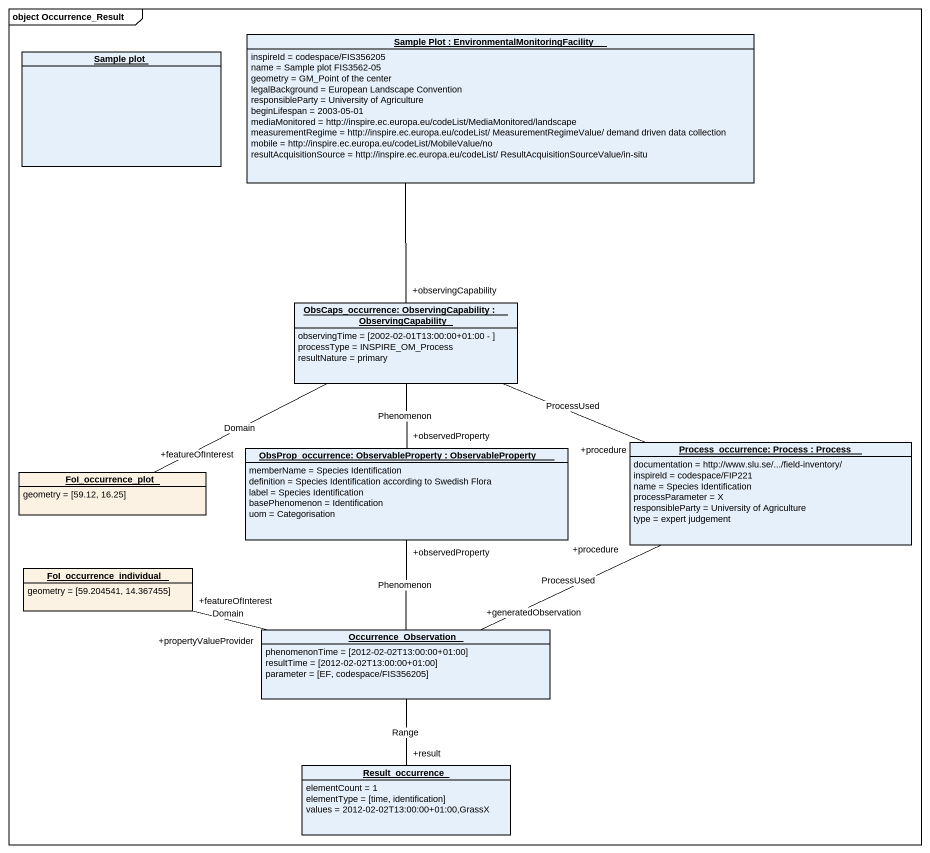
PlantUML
@startuml
mainframe object Occurrence_Result
hide circle
hide empty members
object "Sample Plot : EnvironmentalMonitoringFacility" as Sample_Plot {
  inspireId = codespace/FIS356205
  name = Sample plot FIS3562-05
  geometry = GM_Point of the center
  legalBackground = European Landscape Convention
  responsibleParty = University of Agriculture
  beginLifespan = 2003-05-01
  mediaMonitored = http://inspire.ec.europa.eu/codeList/MediaMonitored/landscape
  measurementRegime = http://inspire.ec.europa.eu/codeList/ MeasurementRegimeValue/ demand driven data collection
  mobile = http://inspire.ec.europa.eu/codeList/MobileValue/no
  resultAcquisitionSource = http://inspire.ec.europa.eu/codeList/ ResultAcquisitionSourceValue/in-situ
}
object "Sample plot" as Sample_plot
object "ObsCaps_occurrence: ObservingCapability : ObservingCapability" as ObsCaps_occurrence {
  observingTime = [2002-02-01T13:00:00+01:00 - ]
  processType = INSPIRE_OM_Process
  resultNature = primary
}
object "ObsProp_occurrence: ObservableProperty : ObservableProperty" as ObsProp_occurrence {
  memberName = Species Identification
  definition = Species Identification according to Swedish Flora
  label = Species Identification
  basePhenomenon = Identification
  uom = Categorisation
}
object "Process_occurrence: Process : Process" as Process_occurrence_Process {
  documentation = http://www.slu.se/.../field-inventory/
  inspireld = codespace/FIP221
  name = Species Identification
  processParameter = X
  responsibleParty = University of Agriculture
  type = expert judgement
}
object FoI_occurrence_plot #FCF2E3 {
  geometry = [59.12, 16.25]
}
object FoI_occurrence_individual #FCF2E3 {
  geometry = [59.204541, 14.367455]
}
object Occurrence_Observation {
  phenomenonTime = [2012-02-02T13:00:00+01:00]
  resultTime = [2012-02-02T13:00:00+01:00]
  parameter = [EF, codespace/FIS356205]
}
object Result_occurrence {
  elementCount = 1
  elementType = [time, identification]
  values = 2012-02-02T13:00:00+01:00,GrassX
}
Sample_Plot -- "+observingCapability" ObsCaps_occurrence
ObsCaps_occurrence -- "+observedProperty" ObsProp_occurrence : Phenomenon
ObsCaps_occurrence -right- "+procedure" Process_occurrence_Process : ProcessUsed
ObsCaps_occurrence -left- "+featureOfInterest" FoI_occurrence_plot : Domain
Occurrence_Observation -up- "+observedProperty" ObsProp_occurrence : Phenomenon
Occurrence_Observation "+generatedObservation" -right- "+procedure" Process_occurrence_Process : ProcessUsed
Occurrence_Observation "+propertyValueProvider" -left- "+featureOfInterest" FoI_occurrence_individual : Domain
Occurrence_Observation -- "+result" Result_occurrence : Range
@enduml
